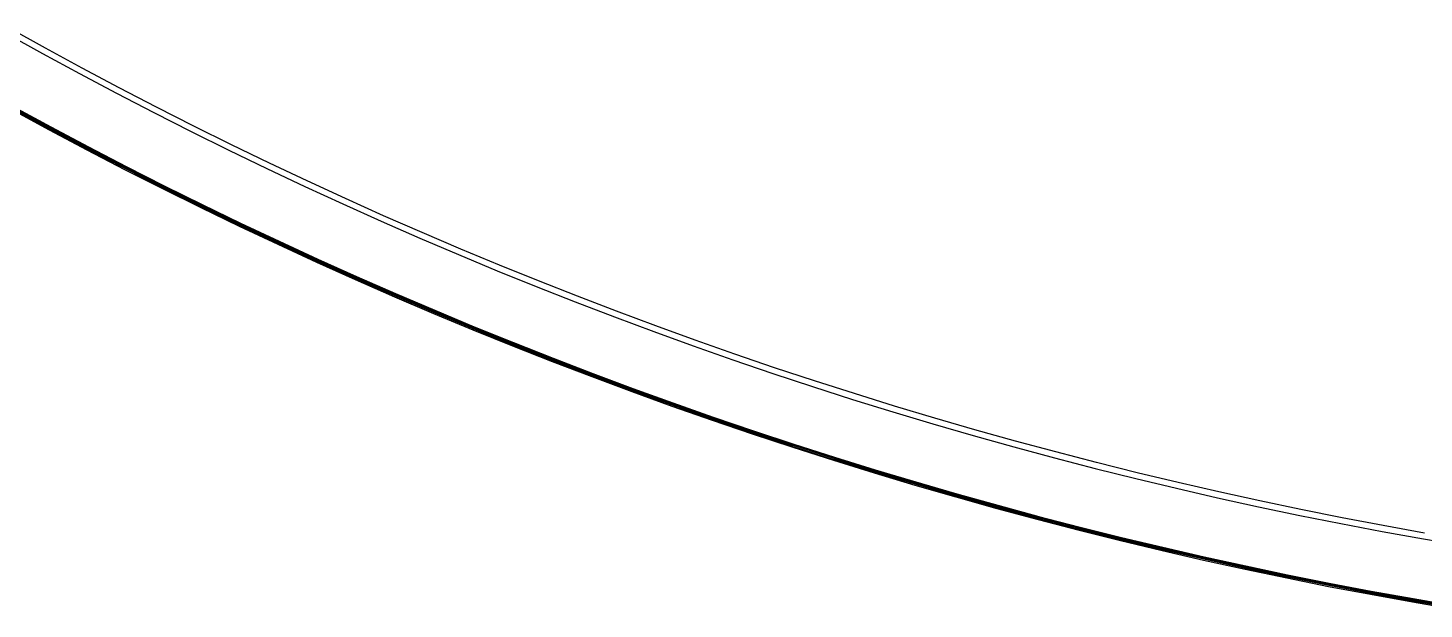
# Model space of a CAD drawing. Header units: millimetres. Extents: x 188.6 to 263.2, y 40.1 to 120.1.
# Drawn here: x 246.3514 to 246.6492, y 55.2587 to 55.3827 of the extents above; entities that cross this region are included whole.
import ezdxf

# ---------------------------------------------------------------- set-up
doc = ezdxf.new("R2010")
doc.units = ezdxf.units.MM
doc.layers.add('ARQ', color=8, linetype='Continuous')

# ---------------------------------------------------------------- blocks, each defined once
blk = doc.blocks.new('arq-3pav')
at = {"layer": 'ARQ'}
for p, q in [((41.33825, 15.1248), (41.34609, 15.12045)), ((41.34671, 15.12157), (41.33888, 15.12591)), ((41.35457, 15.1173), (41.34671, 15.12157)), ((41.34609, 15.12045), (41.35397, 15.11618)), ((41.35397, 15.11618), (41.36188, 15.11197)), ((41.36248, 15.11311), (41.35457, 15.1173)), ((41.37042, 15.10898), (41.36248, 15.11311)), ((41.36188, 15.11197), (41.36984, 15.10785)), ((41.33953, 15.1085), (41.34752, 15.10416)), ((41.3476, 15.10432), (41.33962, 15.10865)), ((41.34771, 15.10451), (41.33972, 15.10884)), ((41.34779, 15.10466), (41.33981, 15.109)), ((41.33987, 15.10912), (41.34786, 15.10479)), ((41.36984, 15.10785), (41.37783, 15.1038)), ((41.3784, 15.10494), (41.37042, 15.10898)), ((41.34752, 15.10416), (41.35555, 15.0999)), ((41.35563, 15.10006), (41.3476, 15.10432)), ((41.35573, 15.10025), (41.34771, 15.10451)), ((41.35581, 15.10041), (41.34779, 15.10466)), ((41.34786, 15.10479), (41.35588, 15.10053)), ((41.37783, 15.1038), (41.38586, 15.09982)), ((41.38642, 15.10097), (41.3784, 15.10494)), ((41.3638, 15.09607), (41.35573, 15.10025)), ((41.36388, 15.09622), (41.35581, 15.10041)), ((41.35588, 15.10053), (41.36394, 15.09635)), ((41.39448, 15.09707), (41.38642, 15.10097)), ((41.35555, 15.0999), (41.36362, 15.09572)), ((41.3637, 15.09588), (41.35563, 15.10006)), ((41.38586, 15.09982), (41.39393, 15.09592)), ((41.36362, 15.09572), (41.37172, 15.09161)), ((41.3718, 15.09177), (41.3637, 15.09588)), ((41.3719, 15.09196), (41.3638, 15.09607)), ((41.37198, 15.09212), (41.36388, 15.09622)), ((41.36394, 15.09635), (41.37204, 15.09224)), ((41.39393, 15.09592), (41.40203, 15.09209)), ((41.40257, 15.09325), (41.39448, 15.09707)), ((41.37172, 15.09161), (41.37987, 15.08758)), ((41.37995, 15.08774), (41.3718, 15.09177)), ((41.38004, 15.08793), (41.3719, 15.09196)), ((41.38012, 15.08809), (41.37198, 15.09212)), ((41.37204, 15.09224), (41.38018, 15.08821)), ((41.40203, 15.09209), (41.41017, 15.08834)), ((41.4107, 15.08951), (41.40257, 15.09325)), ((41.41017, 15.08834), (41.41834, 15.08467)), ((41.41886, 15.08584), (41.4107, 15.08951)), ((41.37987, 15.08758), (41.38805, 15.08362)), ((41.38813, 15.08378), (41.37995, 15.08774)), ((41.38822, 15.08397), (41.38004, 15.08793)), ((41.3883, 15.08413), (41.38012, 15.08809)), ((41.38018, 15.08821), (41.38836, 15.08426)), ((41.42706, 15.08225), (41.41886, 15.08584)), ((41.38805, 15.08362), (41.39627, 15.07974)), ((41.39634, 15.0799), (41.38813, 15.08378)), ((41.39644, 15.0801), (41.38822, 15.08397)), ((41.39651, 15.08025), (41.3883, 15.08413)), ((41.38836, 15.08426), (41.39657, 15.08038)), ((41.41834, 15.08467), (41.42655, 15.08107)), ((41.39627, 15.07974), (41.40453, 15.07594)), ((41.4046, 15.0761), (41.39634, 15.0799)), ((41.40469, 15.07629), (41.39644, 15.0801)), ((41.40476, 15.07645), (41.39651, 15.08025)), ((41.39657, 15.08038), (41.40482, 15.07658)), ((41.42655, 15.08107), (41.43479, 15.07755)), ((41.43529, 15.07873), (41.42706, 15.08225)), ((41.41304, 15.07273), (41.40476, 15.07645)), ((41.40482, 15.07658), (41.4131, 15.07286)), ((41.43479, 15.07755), (41.44307, 15.07411)), ((41.44355, 15.07529), (41.43529, 15.07873)), ((41.40453, 15.07594), (41.41281, 15.07221)), ((41.41289, 15.07237), (41.4046, 15.0761)), ((41.41297, 15.07257), (41.40469, 15.07629)), ((41.44307, 15.07411), (41.45137, 15.07075)), ((41.45185, 15.07193), (41.44355, 15.07529)), ((41.41281, 15.07221), (41.42114, 15.06856)), ((41.42121, 15.06872), (41.41289, 15.07237)), ((41.4213, 15.06892), (41.41297, 15.07257)), ((41.42137, 15.06908), (41.41304, 15.07273)), ((41.4131, 15.07286), (41.42142, 15.06921)), ((41.45137, 15.07075), (41.45971, 15.06746)), ((41.46017, 15.06865), (41.45185, 15.07193)), ((41.42114, 15.06856), (41.4295, 15.06499)), ((41.42957, 15.06515), (41.42121, 15.06872)), ((41.42965, 15.06535), (41.4213, 15.06892)), ((41.42972, 15.06551), (41.42137, 15.06908)), ((41.42142, 15.06921), (41.42977, 15.06565)), ((41.45971, 15.06746), (41.46807, 15.06425)), ((41.46853, 15.06545), (41.46017, 15.06865)), ((41.4295, 15.06499), (41.43789, 15.0615)), ((41.43796, 15.06167), (41.42957, 15.06515)), ((41.43804, 15.06187), (41.42965, 15.06535)), ((41.4381, 15.06203), (41.42972, 15.06551)), ((41.42977, 15.06565), (41.43816, 15.06216)), ((41.47691, 15.06232), (41.46853, 15.06545)), ((41.44638, 15.05825), (41.43796, 15.06167)), ((41.44646, 15.05845), (41.43804, 15.06187)), ((41.44652, 15.05862), (41.4381, 15.06203)), ((41.43816, 15.06216), (41.44658, 15.05875)), ((41.46807, 15.06425), (41.47647, 15.06112)), ((41.48533, 15.05927), (41.47691, 15.06232)), ((41.43789, 15.0615), (41.44631, 15.05809)), ((41.45497, 15.05528), (41.44652, 15.05862)), ((41.44658, 15.05875), (41.45502, 15.05542)), ((41.47647, 15.06112), (41.4849, 15.05807)), ((41.49377, 15.0563), (41.48533, 15.05927)), ((41.44631, 15.05809), (41.45477, 15.05475)), ((41.45483, 15.05492), (41.44638, 15.05825)), ((41.45491, 15.05512), (41.44646, 15.05845)), ((41.4849, 15.05807), (41.49335, 15.05509)), ((41.50224, 15.05341), (41.49377, 15.0563)), ((41.45477, 15.05475), (41.46325, 15.0515)), ((41.46332, 15.05166), (41.45483, 15.05492)), ((41.46339, 15.05187), (41.45491, 15.05512)), ((41.46345, 15.05203), (41.45497, 15.05528)), ((41.45502, 15.05542), (41.4635, 15.05216)), ((41.49335, 15.05509), (41.50183, 15.0522)), ((41.51073, 15.0506), (41.50224, 15.05341)), ((41.46325, 15.0515), (41.47177, 15.04833)), ((41.47183, 15.04849), (41.46332, 15.05166)), ((41.4719, 15.0487), (41.46339, 15.05187)), ((41.47196, 15.04886), (41.46345, 15.05203)), ((41.4635, 15.05216), (41.47201, 15.04899)), ((41.50183, 15.0522), (41.51034, 15.04939)), ((41.51926, 15.04787), (41.51073, 15.0506)), ((41.47177, 15.04833), (41.48031, 15.04523)), ((41.48037, 15.0454), (41.47183, 15.04849)), ((41.48045, 15.0456), (41.4719, 15.0487)), ((41.48051, 15.04576), (41.47196, 15.04886)), ((41.47201, 15.04899), (41.48055, 15.0459)), ((41.51034, 15.04939), (41.51887, 15.04665)), ((41.51887, 15.04665), (41.52743, 15.044)), ((41.5278, 15.04522), (41.51926, 15.04787)), ((41.48031, 15.04523), (41.48889, 15.04221)), ((41.48895, 15.04238), (41.48037, 15.0454)), ((41.48902, 15.04259), (41.48045, 15.0456)), ((41.48907, 15.04275), (41.48051, 15.04576)), ((41.48055, 15.0459), (41.48912, 15.04288)), ((41.52743, 15.044), (41.53602, 15.04142)), ((41.53638, 15.04265), (41.5278, 15.04522)), ((41.48889, 15.04221), (41.49749, 15.03928)), ((41.49755, 15.03945), (41.48895, 15.04238)), ((41.49762, 15.03965), (41.48902, 15.04259)), ((41.49767, 15.03982), (41.48907, 15.04275)), ((41.48912, 15.04288), (41.49772, 15.03995)), ((41.53602, 15.04142), (41.54462, 15.03893)), ((41.54497, 15.04016), (41.53638, 15.04265)), ((41.49749, 15.03928), (41.50612, 15.03642)), ((41.50617, 15.03659), (41.49755, 15.03945)), ((41.50624, 15.0368), (41.49762, 15.03965)), ((41.50629, 15.03696), (41.49767, 15.03982)), ((41.49772, 15.03995), (41.50634, 15.0371)), ((41.54462, 15.03893), (41.55325, 15.03652)), ((41.55359, 15.03775), (41.54497, 15.04016)), ((41.56223, 15.03542), (41.55359, 15.03775)), ((41.50612, 15.03642), (41.51477, 15.03365)), ((41.50617, 15.03659), (41.51483, 15.03382)), ((41.51489, 15.03403), (41.50624, 15.0368)), ((41.51494, 15.03419), (41.50629, 15.03696)), ((41.50634, 15.0371), (41.51499, 15.03433)), ((41.55325, 15.03652), (41.56191, 15.03418)), ((41.57089, 15.03317), (41.56223, 15.03542)), ((41.51477, 15.03365), (41.52345, 15.03096)), ((41.52351, 15.03113), (41.51483, 15.03382)), ((41.52357, 15.03134), (41.51489, 15.03403)), ((41.52362, 15.0315), (41.51494, 15.03419)), ((41.51499, 15.03433), (41.52366, 15.03164)), ((41.56191, 15.03418), (41.57058, 15.03193)), ((41.57058, 15.03193), (41.57927, 15.02976)), ((41.57957, 15.031), (41.57089, 15.03317)), ((41.52345, 15.03096), (41.53216, 15.02835)), ((41.53221, 15.02852), (41.52351, 15.03113)), ((41.53227, 15.02872), (41.52357, 15.03134)), ((41.53232, 15.02889), (41.52362, 15.0315)), ((41.52366, 15.03164), (41.53236, 15.02903)), ((41.54105, 15.02636), (41.53232, 15.02889)), ((41.53236, 15.02903), (41.54108, 15.0265)), ((41.57927, 15.02976), (41.58799, 15.02767)), ((41.58828, 15.02892), (41.57957, 15.031)), ((41.597, 15.02691), (41.58828, 15.02892)), ((41.53216, 15.02835), (41.54089, 15.02582)), ((41.54094, 15.02599), (41.53221, 15.02852)), ((41.541, 15.0262), (41.53227, 15.02872)), ((41.54089, 15.02582), (41.54964, 15.02337)), ((41.54969, 15.02354), (41.54094, 15.02599)), ((41.54975, 15.02375), (41.541, 15.0262)), ((41.54979, 15.02392), (41.54105, 15.02636)), ((41.54108, 15.0265), (41.54983, 15.02406)), ((41.58799, 15.02767), (41.59672, 15.02566)), ((41.60574, 15.02499), (41.597, 15.02691)), ((41.54964, 15.02337), (41.55842, 15.021)), ((41.55846, 15.02117), (41.54969, 15.02354)), ((41.55852, 15.02138), (41.54975, 15.02375)), ((41.55856, 15.02155), (41.54979, 15.02392)), ((41.54983, 15.02406), (41.5586, 15.02169)), ((41.59672, 15.02566), (41.60547, 15.02374)), ((41.60547, 15.02374), (41.61424, 15.02189)), ((41.6145, 15.02315), (41.60574, 15.02499)), ((41.62327, 15.02139), (41.6145, 15.02315)), ((41.55842, 15.021), (41.56721, 15.01872)), ((41.56726, 15.01889), (41.55846, 15.02117)), ((41.56731, 15.0191), (41.55852, 15.02138)), ((41.56735, 15.01927), (41.55856, 15.02155)), ((41.5586, 15.02169), (41.56739, 15.01941)), ((41.61424, 15.02189), (41.62303, 15.02013)), ((41.62303, 15.02013), (41.63183, 15.01846)), ((41.63206, 15.01971), (41.62327, 15.02139)), ((41.56721, 15.01872), (41.57603, 15.01652)), ((41.57607, 15.01669), (41.56726, 15.01889)), ((41.57612, 15.0169), (41.56731, 15.0191)), ((41.57617, 15.01707), (41.56735, 15.01927)), ((41.56739, 15.01941), (41.5762, 15.01721)), ((41.58496, 15.01479), (41.57612, 15.0169)), ((41.585, 15.01495), (41.57617, 15.01707)), ((41.5762, 15.01721), (41.58503, 15.01509)), ((41.63183, 15.01846), (41.64065, 15.01686)), ((41.64087, 15.01812), (41.63206, 15.01971)), ((41.64065, 15.01686), (41.64948, 15.01534)), ((41.57603, 15.01652), (41.58487, 15.0144)), ((41.58491, 15.01457), (41.57607, 15.01669)), ((41.58487, 15.0144), (41.59373, 15.01236)), ((41.59377, 15.01254), (41.58491, 15.01457)), ((41.59382, 15.01275), (41.58496, 15.01479)), ((41.59385, 15.01292), (41.585, 15.01495)), ((41.58503, 15.01509), (41.59388, 15.01306)), ((41.59373, 15.01236), (41.60261, 15.01041)), ((41.60264, 15.01058), (41.59377, 15.01254)), ((41.60269, 15.0108), (41.59382, 15.01275)), ((41.60273, 15.01097), (41.59385, 15.01292)), ((41.59388, 15.01306), (41.60276, 15.0111)), ((41.61161, 15.0091), (41.60273, 15.01097)), ((41.60276, 15.0111), (41.61164, 15.00924)), ((41.60261, 15.01041), (41.6115, 15.00854)), ((41.61154, 15.00871), (41.60264, 15.01058)), ((41.61158, 15.00893), (41.60269, 15.0108)), ((41.6115, 15.00854), (41.62041, 15.00675)), ((41.62045, 15.00693), (41.61154, 15.00871)), ((41.62049, 15.00714), (41.61158, 15.00893)), ((41.62052, 15.00731), (41.61161, 15.0091)), ((41.61164, 15.00924), (41.62055, 15.00745)), ((41.62041, 15.00675), (41.62934, 15.00505)), ((41.62937, 15.00523), (41.62045, 15.00693)), ((41.62941, 15.00544), (41.62049, 15.00714)), ((41.62944, 15.00561), (41.62052, 15.00731)), ((41.62055, 15.00745), (41.62947, 15.00575)), ((41.62934, 15.00505), (41.63828, 15.00343)), ((41.63831, 15.00361), (41.62937, 15.00523)), ((41.63835, 15.00382), (41.62941, 15.00544)), ((41.63838, 15.00399), (41.62944, 15.00561)), ((41.62947, 15.00575), (41.6384, 15.00413)), ((41.63828, 15.00343), (41.64724, 15.0019)), ((41.64727, 15.00207), (41.63831, 15.00361)), ((41.6473, 15.00229), (41.63835, 15.00382)), ((41.64733, 15.00246), (41.63838, 15.00399)), ((41.6384, 15.00413), (41.64736, 15.0026))]:
    blk.add_line(p, q, dxfattribs=at)

msp = doc.modelspace()

# ---------------------------------------------------------------- block references
msp.add_blockref('arq-3pav', (205.00842, 40.25682))

doc.saveas('drawing.dxf')
